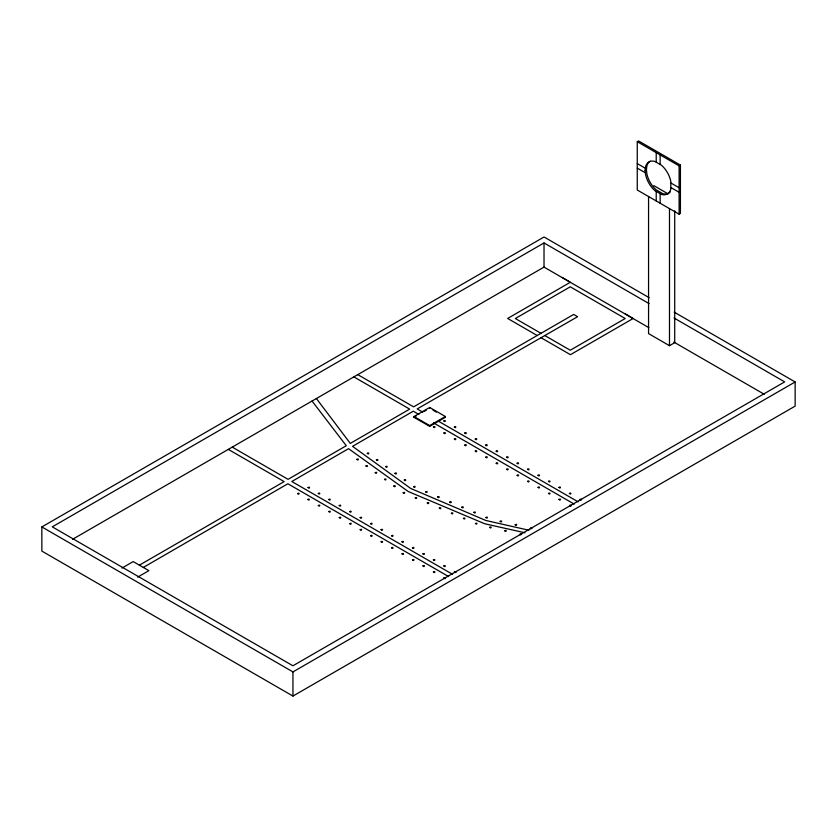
<?xml version="1.0" encoding="UTF-8"?>
<svg xmlns="http://www.w3.org/2000/svg" width="837" height="837" viewBox="0 0 837 837"><rect width="100%" height="100%" fill="white"/><g stroke="black" fill="none" stroke-linecap="round" stroke-linejoin="round"><path stroke-width="1.26" d="M645.107 170.382L645.557 166.73A18.498 10.682 60 0 1 654.796 161.395L661.565 165.297A18.498 10.682 60 0 1 670.814 181.315L670.814 189.131A18.498 10.682 60 0 1 661.565 194.477L654.796 190.564A18.498 10.682 60 0 1 645.557 174.546L645.107 170.382L646.415 169.629L646.865 165.977A18.498 10.682 60 0 1 650.244 161.164M521.577 534.414C521.231 532.604 518.365 534.937 520.928 534.801M531.924 528.524C532.322 526.755 528.628 528.482 531.129 528.785M570.991 505.998C572.027 504.219 567.653 505.684 570.332 506.155M143.294 567.444L287.876 483.765L448.58 576.547M637.26 141.694L638.568 140.93L680.418 165.098L680.418 213.425L679.11 214.178L637.26 190.009L637.26 141.694L679.11 165.852L680.418 165.098M674.12 312.086L795.15 381.965L795.15 406.123L292.95 696.07L41.85 551.091L41.85 526.933L544.05 236.986L649.24 297.721M649.083 303.611L544.019 242.95L52.281 526.85L292.919 665.781L784.656 381.881L673.942 317.955M72.589 539.29L544.019 267.108L648.905 327.675M121.972 568.072L133.188 561.596L148.881 570.656L137.666 577.132M139.371 565.174L284.13 481.599L228.313 449.385M422.821 412.181L417.192 408.927L577.593 316.7L573.669 314.44L413.604 406.855L357.786 374.631M413.991 416.523L429.684 407.462L445.378 416.523L445.378 417.286L429.684 426.347L413.991 417.286L413.991 416.523L429.684 425.583L445.378 416.523M413.991 417.286L416.23 415.989M424.077 411.459L426.315 410.161M648.56 196.475L648.56 333.607L669.485 345.691L674.716 342.668L674.716 210.757M41.85 526.933L292.95 671.902L795.15 381.965M581.014 500.107C583.399 498.904 578.147 498.904 580.533 500.107M455.663 572.55L454.303 571.953L456.123 572.089M525.019 532.782L484.78 523.784L408.163 491.476L348.537 448.663L291.799 481.505L452.503 574.287M528.942 530.239L485.858 520.478L410.695 488.442L352.555 446.341L413.279 411.197L418.908 414.441M637.26 163.592L645.369 168.268M671.002 183.073L679.11 187.75M637.26 168.122L645.369 172.799M671.002 187.603L679.11 192.28M653.791 185.615L668.104 193.881M673.795 342.04L764.296 394.29M540.974 333.314L515.341 318.52L570.269 286.809L625.197 318.52L570.269 350.232L544.897 335.585M537.187 335.501L507.661 318.447L570.3 282.289L562.297 277.507M541.11 337.761L570.436 354.689L633.075 318.531L625.072 313.749M433.043 410.161L436.412 412.107M438.588 421.273L578.168 501.865M353.863 376.891L409.68 409.115L350.295 443.401L316.396 398.527M433.535 422.894L574.245 504.125M232.236 447.115L288.054 479.339L346.277 445.723L312.055 401.028M646.415 169.629L646.865 173.793A18.498 10.682 60 0 0 656.103 189.811L662.873 193.724A18.498 10.682 60 0 0 670.207 192.018M679.11 165.852L679.11 214.178M669.485 208.559L669.485 345.691M660.142 154.908L660.142 164.261M660.142 193.87L660.142 203.224M656.218 152.637L656.218 162.001M656.218 191.6L656.218 200.964M544.019 242.95L544.019 267.108M429.684 407.462L429.684 408.226M429.684 425.583L429.684 426.347M292.95 671.902L292.95 696.07M297.627 493.548C298.976 495.703 300.211 491.957 297.627 493.548M308.058 487.521C309.408 489.676 310.642 485.931 308.058 487.521M307.859 499.448C309.209 501.614 310.443 497.858 307.859 499.448M318.29 493.422C319.64 495.588 320.874 491.832 318.29 493.422M318.322 505.496C319.671 507.651 320.906 503.905 318.322 505.496M328.753 499.469C330.102 501.625 331.337 497.879 328.753 499.469M328.784 511.533C330.134 513.698 331.368 509.942 328.784 511.533M339.215 505.506C340.565 507.672 341.799 503.916 339.215 505.506M339.247 517.569C340.596 519.735 341.831 515.979 339.247 517.569M356.865 459.335C358.226 461.501 359.45 457.745 356.865 459.335M349.678 511.543C351.027 513.709 352.262 509.963 349.678 511.543M349.709 523.617C351.059 525.772 352.293 522.026 349.709 523.617M367.307 453.309C368.657 455.474 369.891 451.718 367.307 453.309M365.957 465.906C367.307 468.071 368.542 464.326 365.957 465.906M360.14 517.59C361.49 519.746 362.724 516 360.14 517.59M360.172 529.654C361.521 531.819 362.756 528.063 360.172 529.654M376.388 459.89C377.738 462.045 378.973 458.299 376.388 459.89M375.238 472.633C376.587 474.788 377.822 471.043 375.238 472.633M370.603 523.627C371.952 525.793 373.187 522.037 370.603 523.627M385.679 466.607C387.029 468.762 388.263 465.016 385.679 466.607M370.624 535.69C371.984 537.867 373.229 534.1 370.624 535.69M384.539 479.339C385.888 481.505 387.123 477.76 384.539 479.339M381.065 529.664C382.425 531.84 383.66 528.074 381.065 529.664M394.97 473.323C396.319 475.479 397.554 471.733 394.97 473.323M381.097 541.738C382.446 543.893 383.681 540.147 381.097 541.738M393.829 486.056C395.179 488.222 396.414 484.477 393.829 486.056M391.528 535.711C392.877 537.867 394.112 534.121 391.528 535.711M404.261 480.04C405.61 482.196 406.845 478.45 404.261 480.04M403.193 492.731C404.543 494.897 405.778 491.141 403.193 492.731M391.559 547.775C392.909 549.94 394.143 546.184 391.559 547.775M413.635 486.705C414.985 488.871 416.219 485.115 413.635 486.705M401.99 541.748C403.34 543.914 404.574 540.158 401.99 541.748M402.022 553.812C403.371 555.977 404.606 552.221 402.022 553.812M415.246 497.858C416.596 500.024 417.83 496.268 415.246 497.858M433.43 426.954C434.78 429.119 436.014 425.363 433.43 426.954M412.453 547.785C413.802 549.951 415.037 546.205 412.453 547.785M425.677 491.832C427.027 493.997 428.262 490.241 425.677 491.832M443.861 420.927C445.221 423.093 446.445 419.337 443.861 420.927M412.484 559.859C413.834 562.014 415.068 558.269 412.484 559.859M427.288 502.985C428.638 505.14 429.873 501.394 427.288 502.985M443.892 432.991C445.242 435.156 446.477 431.4 443.892 432.991M422.915 553.832C424.265 555.988 425.499 552.242 422.915 553.832M437.73 496.958C439.08 499.114 440.314 495.368 437.73 496.958M454.324 426.964C455.684 429.13 456.908 425.374 454.324 426.964M422.947 565.896C424.296 568.061 425.531 564.305 422.947 565.896M454.355 439.038C455.705 441.193 456.939 437.448 454.355 439.038M439.331 508.111C440.68 510.277 441.915 506.521 439.331 508.111M433.378 559.869C434.727 562.035 435.962 558.279 433.378 559.869M464.786 433.011C466.146 435.167 467.37 431.421 464.786 433.011M433.409 571.933C434.759 574.098 435.993 570.353 433.409 571.933M449.772 502.085C451.122 504.251 452.357 500.495 449.772 502.085M464.817 445.075C466.167 447.24 467.402 443.484 464.817 445.075M451.373 513.238C452.723 515.404 453.957 511.648 451.373 513.238M443.84 565.917C445.19 568.072 446.424 564.326 443.84 565.917M475.249 439.048C476.609 441.214 477.833 437.458 475.249 439.048M443.872 577.98C445.221 580.135 446.456 576.39 443.872 577.98M461.815 507.212C463.164 509.377 464.399 505.621 461.815 507.212M475.28 451.112C476.63 453.277 477.864 449.521 475.28 451.112M463.426 518.365C464.776 520.53 466.01 516.774 463.426 518.365M485.711 445.085C487.071 447.251 488.295 443.505 485.711 445.085M485.742 457.159C487.092 459.314 488.327 455.569 485.742 457.159M473.868 512.338C475.217 514.504 476.452 510.748 473.868 512.338M475.468 523.491C476.818 525.657 478.053 521.901 475.468 523.491M496.174 451.133C497.534 453.288 498.758 449.542 496.174 451.133M496.195 463.196C497.555 465.372 498.8 461.595 496.195 463.196M485.91 517.465C487.26 519.631 488.494 515.874 485.91 517.465M489.718 527.341C491.068 529.507 492.302 525.751 489.718 527.341M506.636 457.169C507.996 459.346 509.231 455.569 506.636 457.169M506.667 469.233C508.017 471.398 509.252 467.642 506.667 469.233M500.16 521.315C501.509 523.481 502.744 519.725 500.16 521.315M517.099 463.206C518.459 465.372 519.683 461.626 517.099 463.206M517.13 475.28C518.48 477.435 519.714 473.69 517.13 475.28M504.753 530.742C506.113 532.907 507.337 529.151 504.753 530.742M527.561 469.254C528.921 471.409 530.145 467.663 527.561 469.254M515.194 524.715C516.544 526.881 517.779 523.125 515.194 524.715M527.592 481.317C528.942 483.483 530.177 479.727 527.592 481.317M538.024 475.29C539.384 477.456 540.608 473.7 538.024 475.29M538.055 487.354C539.405 489.519 540.639 485.763 538.055 487.354M548.486 481.327C549.846 483.493 551.07 479.747 548.486 481.327M548.517 493.401C549.867 495.556 551.102 491.811 548.517 493.401M558.949 487.375C560.309 489.53 561.533 485.784 558.949 487.375M558.98 499.438C560.33 501.604 561.564 497.848 558.98 499.438M569.411 493.411C570.771 495.577 571.995 491.821 569.411 493.411"/></g></svg>
